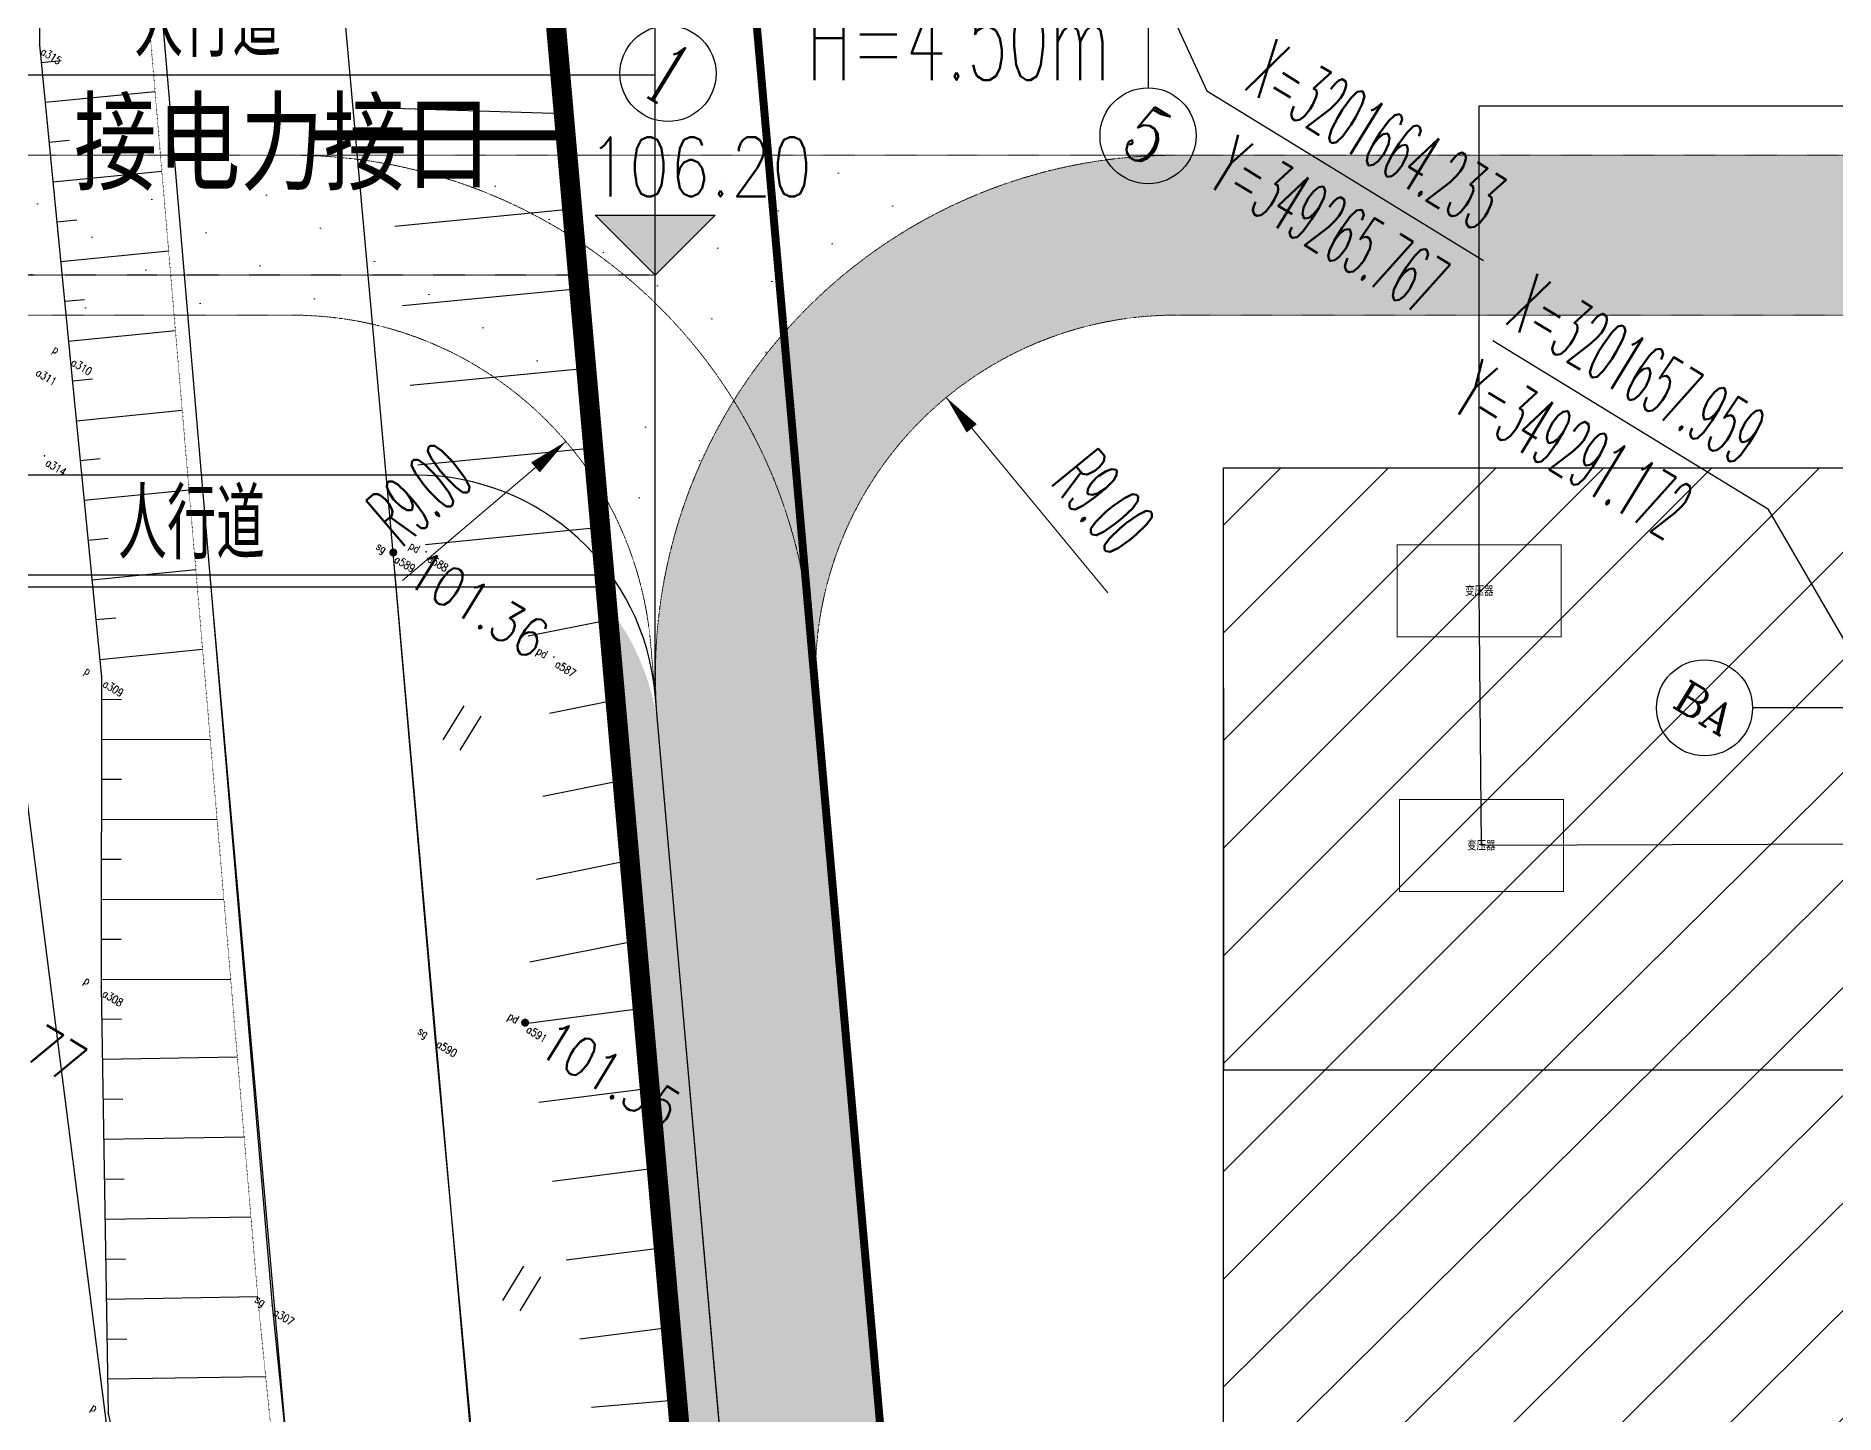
# Model space of a CAD drawing. Header units: millimetres. Extents: x -330863 to 383137, y -246038 to 314990.
# Drawn here: x -134187 to -89213, y 127688 to 162154 of the extents above; entities that cross this region are included whole.
import ezdxf
from ezdxf.enums import TextEntityAlignment as Align

# ---------------------------------------------------------------- set-up
doc = ezdxf.new("R2010")
doc.units = ezdxf.units.MM
for name, pattern in [('CENTER', [5.079999999999998, 3.174999999999999, -0.635, 0.635, -0.635]), ('CONTINOUS', [0]), ('DASH', [0.35, 0.25, -0.1]), ('HIDDEN', [0.375, 0.25, -0.125]), ('X1', [5, 4, -1]), ('X2', [10, 8, -2]), ('X4', [1.6, 0, -1.6])]:
    doc.linetypes.add(name, pattern=pattern)
for name, color, linetype in [('-GRASS', 114, 'Continuous'), ('-其他', 7, 'Continuous'), ('-建筑轮廓线', 7, 'Continuous'), ('-总图道路', 7, 'Continuous'), ('-文字', 7, 'Continuous'), ('A-DIM_ELEV', 7, 'Continuous'), ('A-fence', 6, 'Continuous'), ('A-landscape', 41, 'Continuous'), ('AXIS', 7, 'Continuous'), ('AXIS_TEXT', 7, 'Continuous'), ('DIM_COOR', 7, 'Continuous'), ('GCD', 8, 'Continuous'), ('MAP', 251, 'Continuous'), ('PUB_TEXT', 7, 'Continuous'), ('S市政接口', 7, 'Continuous'), ('农转用2000坐标', 6, 'Continuous'), ('电缆通道', 7, 'ByLayer'), ('箱变', 7, 'ByLayer')]:
    doc.layers.add(name, color=color, linetype=linetype)
doc.layers.add('PUB_DIM', color=7, linetype='Continuous', lineweight=0)
doc.layers.add('X消防车道', color=6, linetype='HIDDEN', lineweight=18)
doc.styles.add('_HZTXT', font='simplex.shx', dxfattribs={"width": 0.8, "bigfont": 'hztxt.shx'})
doc.styles.add('_TCH_AXIS', font='complex.shx', dxfattribs={"bigfont": 'gbcbig.shx'})
doc.styles.add('_TCH_DIM', font='SIMPLEX.shx', dxfattribs={"width": 0.6, "bigfont": 'GBCBIG.shx'})
doc.styles.add('_TCH_DIM_T3', font='SIMPLEX.shx', dxfattribs={"width": 0.6, "bigfont": 'GBCBIG.shx'})
doc.styles.add('Albedo', font='gbenor', dxfattribs={"bigfont": 'gbcbig'})
doc.styles.add('hz', font='simplex', dxfattribs={"width": 0.699999988079071, "bigfont": 'hztxt'})
doc.styles.add('等线体', font='simplex.shx', dxfattribs={"width": 0.6, "bigfont": 'hztxt.shx'})
doc.linetypes.add('10422', pattern='A,0.75,[150,AAA.SHX,S=0.5,R=0,X=0,Y=0.5],1.5,[177,AAA.SHX,S=1,R=0,X=0,Y=0.4],0.75', length=3)
doc.linetypes.add('FENCELINE2', pattern='A,0.25,-0.1,[132,ltypeshp.shx,S=0.1,R=0,X=-0.1,Y=0],-0.1,1', length=1.45)
doc.dimstyles.new('_TCH_ARCH_M_M&&1', dxfattribs={"dimtxt": 3, "dimasz": 0.5, "dimexe": 1.25, "dimexo": 1.5, "dimgap": 0.6312500000000001, "dimtad": 1, "dimtxsty": '_TCH_DIM_T3', "dimblk": 'ARCHTICK', "dimcen": 2.5, "dimclrt": 7, "dimazin": 2, "dimtfac": 1, "dimtix": 1, "dimtmove": 2, "dimatfit": 3})
pattern_1 = [(328.5121620192327, (-1970228605.701966, -2547630934.377606), (1506.050284478311, 939.1527315207007), [0, -1587.499999999999])]

# ---------------------------------------------------------------- blocks, each defined once
blk = doc.blocks.new('*U356', base_point=(205, 115))
at = {"layer": '箱变', "const_width": 2.5}
blk.add_lwpolyline([(0, 0), (410, 0), (410, 230), (0, 230)], close=True, dxfattribs=at)
at = {"layer": '箱变', "style": 'Albedo'}
blk.add_text('变压器', height=25, dxfattribs=at).set_placement((205, 115), align=Align.MIDDLE_CENTER)
blk = doc.blocks.new('*U357', base_point=(205, 115))
at = {"layer": '箱变', "const_width": 2.5}
blk.add_lwpolyline([(0, 0), (410, 0), (410, 230), (0, 230)], close=True, dxfattribs=at)
at = {"layer": '箱变', "style": 'Albedo'}
blk.add_text('变压器', height=25, dxfattribs=at).set_placement((205, 115), align=Align.MIDDLE_CENTER)
blk = doc.blocks.new('A$C163D69A9')
at = {"layer": 'S市政接口', "const_width": 0.25}
blk.add_lwpolyline([(-98.40716134395917, 210.7265345212072), (-93.12515167047967, 213.9618121772073)], dxfattribs=at)
at = {"layer": 'S市政接口', "width": 0.8}
blk.add_text('接电力接口', height=2, rotation=31.48783799397703, dxfattribs=at).set_placement((-102.9227399295196, 206.5938893794082, -102.008999999991))
at = {"layer": 'S市政接口', "linetype": 'DASH', "ltscale": 0.005, "flags": 1}
for tag, p in [('UNIT', (-40.65508795378264, 255.7747606793419)), ('SPEC', (-40.65493125846842, 255.7745048538782)), ('WHAT', (-40.65477456321239, 255.7742490284145))]:
    blk.add_attdef(tag, p, '', height=0.0003, rotation=31.48782742150578, dxfattribs=at)
blk = doc.blocks.new('GC200')
at = {"linetype": 'Continuous', "const_width": 0.2, "flags": 128}
blk.add_lwpolyline([(-0.1, 0, 1), (0.1, 0, 1)], format="xyb", close=True, dxfattribs=at)
blk = doc.blocks.new('gc121')
for p, q in [((-0.5, -1), (-0.5, 1)), ((0.5, -1), (0.5, 1))]:
    blk.add_line(p, q)
blk = doc.blocks.new('_ArchTick')
at = {"color": 0, "linetype": 'ByBlock', "const_width": 0.4}
blk.add_lwpolyline([(-0.5, -0.5), (0.5, 0.5)], dxfattribs=at)
blk = doc.blocks.new('*D467')
at = {"layer": 'Defpoints', "color": 0, "transparency": 16777216}
for p in [(-104499.9985162844, 145851.2500991858), (-88499.99851645902, 145851.2500991858), (-88499.99851645902, 136297.3175711744)]:
    blk.add_point(p, dxfattribs=at)
at = {"layer": 'PUB_DIM', "color": 0, "lineweight": -2, "transparency": 16777216}
for p, q in [((-104499.9985162844, 145849.7500991859), (-104499.9985162844, 136296.0675711743)), ((-88499.99851645902, 145849.7500991859), (-88499.99851645902, 136296.0675711743)), ((-104499.9985162844, 136297.3175711744), (-88499.99851645902, 136297.3175711744))]:
    blk.add_line(p, q, dxfattribs=at)
at = {"layer": 'PUB_DIM', "color": 0, "lineweight": -2, "transparency": 16777216, "xscale": 0.5, "yscale": 0.5, "zscale": 0.5, "rotation": 180}
blk.add_blockref('_ArchTick', (-104499.9985162844, 136297.3175711744), dxfattribs=at)
at = {"layer": 'PUB_DIM', "color": 0, "lineweight": -2, "transparency": 16777216, "xscale": 0.5, "yscale": 0.5, "zscale": 0.5}
blk.add_blockref('_ArchTick', (-88499.99851645902, 136297.3175711744), dxfattribs=at)
at = {"layer": 'PUB_DIM', "color": 7, "transparency": 16777216, "insert": (-96499.9985163717, 136299.4488211743), "char_height": 3, "attachment_point": 5, "style": '_TCH_DIM_T3'}
blk.add_mtext('\\A1;16000.00', dxfattribs=at)

msp = doc.modelspace()

# ---------------------------------------------------------------- hatches: boundary and pattern name
at = {"layer": '-GRASS'}
h = msp.add_hatch(dxfattribs=at)
h.set_pattern_fill('GRASS', color=256, scale=500, angle=-31.48783798076735)
h.set_pattern_definition([(58.51216201923266, (-1970228605.701966, -2547630934.377606), (-329.7050402672918, 1372.037246682207), [264.5806600000001, -1731.010149999999]), (13.51216201923265, (-1970228605.701966, -2547630934.377606), (-329.7052649889981, 1372.038181840949), [264.58066, -1146.516149999998]), (103.5121620192325, (-1970228605.701966, -2547630934.377606), (-1372.038181840949, -329.7052649889981), [264.5806599999999, -1146.516149999997])])
h.paths.add_polyline_path([(-118622.0629064459, 144697.9448643327, 0.1474760960691413), (-119909.3333739415, 147913.9705492929), (-111850.4828543495, 56463.54069251567), (-110826.5925631835, 56236.33826913311)])
at = {"layer": '-其他'}
h = msp.add_hatch(dxfattribs=at)
h.set_pattern_fill('ANSI31', color=256, scale=1199.999999999999, angle=-8.425099e-10)
h.set_pattern_definition([(44.9999999991575, (-495701042.8302665, -3200636676.18242), (-1347.038418140563, 1347.038418180179), [])])
edge = h.paths.add_edge_path()
edge.add_line((104528.7227559043, 145851.2500959262), (-88499.99851645902, 145851.2500991858))
edge.add_line((-88499.99851645902, 145851.2500991858), (-88499.9985170411, 104651.2501003966))
edge.add_line((-88499.9985170411, 104651.2501003966), (-93573.66250199033, 104651.2501003966))
edge.add_line((-93573.66250199033, 104651.2501003966), (-98618.78283635945, 104651.2501003966))
edge.add_line((-98618.78283635945, 104651.2501003966), (-104499.99851675, 104651.2501003966))
edge.add_line((-104499.99851675, 104651.2501003966), (-104499.9985162844, 151351.2500991858))
edge.add_line((-104499.9985162844, 151351.2500991858), (104000.0015184074, 151351.2500959262))
edge.add_line((104000.0015184074, 151351.2500959262), (104000.0015181745, 145851.2500959262))
at = {"layer": 'A-DIM_ELEV', "linetype": 'Continuous'}
msp.add_hatch(color=256, dxfattribs=at).paths.add_polyline_path([(-118710.1761056669, 156171.2501441873), (-120210.1761056669, 157671.2501423247), (-117210.1761062489, 157671.2501423247)], flags=17)
at = {"layer": 'A-landscape', "linetype": 'Continuous'}
h = msp.add_hatch(dxfattribs=at)
h.set_pattern_fill('毛石砌体', color=256, scale=299.9999999999999, angle=-31.48776264195623, style=0)
h.set_pattern_definition([(328.5122373580438, (-1970227838.225398, -2547631404.462406), (6187.806834028878, 1486.958837609646), [1349.999999999999, -3149.999999999999]), (328.5122373580438, (-1970225300.753295, -2547632430.97852), (6187.806834028878, 1486.958837609646), [1124.999999999998, -3374.999999999999]), (328.5122373580438, (-1970225375.101239, -2547632121.58818), (6187.806834028878, 1486.958837609646), [899.9999999999995, -3599.999999999999]), (328.5122373580438, (-1970225938.71009, -2547630457.115271), (6187.806834028878, 1486.958837609646), [675, -675, 899.9999999999995, -2249.999999999996]), (328.5122373580438, (-1970225821.188889, -2547630265.246129), (6187.806834028878, 1486.958837609646), [899.9999999999995, -224.9999999999999, 1124.999999999998, -2249.999999999996]), (328.5122373580438, (-1970227077.926367, -2547628440.078764), (6187.806834028878, 1486.958837609646), [1124.999999999998, -3374.999999999999]), (328.5122373580438, (-1970223314.891472, -2547630481.112419), (6187.806834028878, 1486.958837609646), [1124.999999999998, -3374.999999999999]), (58.51223735804372, (-1970228135.617166, -2547630166.90104), (-1486.958837609646, 6187.806834028878), [675, -3824.999999999997]), (58.51223735804372, (-1970225797.191742, -2547627641.427511), (-1486.958837609646, 6187.806834028878), [450, -4049.999999999996]), (58.51223735804372, (-1970227838.225398, -2547631404.462406), (-1486.958837609646, 6187.806834028878), [675, -3824.999999999997]), (58.51223735804372, (-1970225339.105515, -2547628185.860253), (-1486.958837609646, 6187.806834028878), [224.9999999999999, -4274.999999999995]), (58.51223735804372, (-1970226087.405974, -2547629838.334588), (-1486.958837609646, 6187.806834028878), [675, -3824.999999999997]), (58.51223735804372, (-1970226526.31609, -2547631416.46098), (-1486.958837609646, 6187.806834028878), [1124.999999999997, -3374.999999999996]), (58.51223735804372, (-1970224497.281007, -2547628965.335395), (-1486.958837609646, 6187.806834028878), [675, -3824.999999999997]), (58.51223735804372, (-1970225053.712322, -2547630735.330928), (-1486.958837609646, 6187.806834028878), [899.9999999999992, -3599.999999999995]), (58.51223735804372, (-1970224861.84318, -2547630852.852129), (-1486.958837609646, 6187.806834028878), [899.9999999999992, -3599.999999999995]), (58.51223735804372, (-1970225535.795696, -2547632814.716804), (-1486.958837609646, 6187.806834028878), [450, -4049.999999999996]), (58.51223735804372, (-1970224607.624672, -2547632591.672979), (-1486.958837609646, 6187.806834028878), [1124.999999999997, -3374.999999999996]), (13.51223735804375, (-1970227986.92128, -2547630785.681722), (2350.423994265529, 3837.382829380015), [1909.187999999995, -4454.772899999999]), (13.51223735804375, (-1970227485.661798, -2547630828.85498), (2350.423994265529, 3837.382829380015), [954.5939999999998, -5409.366899999998]), (13.51223735804375, (-1970224466.106323, -2547629775.98522), (2350.423994265529, 3837.382829380015), [1272.792149999999, -5091.168599999996]), (13.51223735804375, (-1970224348.585123, -2547629584.116078), (2350.423994265529, 3837.382829380015), [954.5939999999998, -5409.366899999998]), (103.5122373580437, (-1970225926.711516, -2547629145.205963), (-3837.382829380015, 2350.423994265529), [318.1994999999999, -6045.761399999998]), (103.5122373580437, (-1970227986.92128, -2547630785.681722), (-3837.382829380015, 2350.423994265529), [636.3944999999999, -5727.566399999997]), (103.5122373580437, (-1970226130.579232, -2547630339.594071), (-3837.382829380015, 2350.423994265529), [636.3944999999999, -5727.566399999997]), (103.5122373580437, (-1970224583.627524, -2547629967.854362), (-3837.382829380015, 2350.423994265529), [636.3944999999999, -5727.566399999997]), (103.5122373580437, (-1970222962.327873, -2547629905.504994), (-3837.382829380015, 2350.423994265529), [954.5939999999998, -5409.366899999998]), (103.5122373580437, (-1970223079.849073, -2547630097.374137), (-3837.382829380015, 2350.423994265529), [636.3944999999999, -5727.566399999997]), (103.5122373580437, (-1970223036.675815, -2547629596.114652), (-3837.382829380015, 2350.423994265529), [636.3944999999999, -5727.566399999997]), (103.5122373580437, (-1970226303.272265, -2547632344.632007), (-3837.382829380015, 2350.423994265529), [954.5939999999998, -5409.366899999998]), (355.0772885580437, (-1970223741.803015, -2547630747.329504), (3837.382818168541, -2350.42398528727), [503.0999999999999, -9559.205699999997]), (355.0772885580437, (-1970225288.754723, -2547631119.069212), (3837.382818168541, -2350.42398528727), [503.0999999999999, -9559.205699999997]), (355.0772885580437, (-1970225926.711516, -2547629145.205963), (3837.382818168541, -2350.42398528727), [1006.199999999997, -9056.105699999998]), (355.0772885580437, (-1970225147.236374, -2547628303.381453), (3837.382818168541, -2350.42398528727), [1006.199999999997, -9056.105699999998]), (355.0772885580437, (-1970225734.842374, -2547629262.727163), (3837.382818168541, -2350.42398528727), [1006.199999999997, -9056.105699999998]), (355.0772885580437, (-1970222962.327873, -2547629905.504994), (3837.382818168541, -2350.42398528727), [1006.199999999997, -9056.105699999998]), (355.0772885580437, (-1970227783.053566, -2547629591.293614), (3837.382818168541, -2350.42398528727), [1509.344999999999, -8552.9607]), (355.0772885580437, (-1970227665.532366, -2547629399.424473), (3837.382818168541, -2350.42398528727), [1509.344999999999, -8552.9607]), (355.0772885580437, (-1970226725.362765, -2547627864.471337), (3837.382818168541, -2350.42398528727), [1509.344999999999, -8552.9607]), (31.94718617804375, (-1970224924.192548, -2547629231.552478), (2351.338415779578, 3837.953054879803), [503.0999999999996, -9559.199999999992]), (31.94718617804375, (-1970223314.891472, -2547630481.112419), (2351.338415779578, 3837.953054879803), [503.0999999999996, -6036.599999999995, 1006.199999999996, -2515.499999999997]), (31.94718617804375, (-1970223933.672156, -2547630629.808303), (2350.423982255934, 3837.382824745177), [1006.199999999996, -9056.105699999995]), (31.94718617804375, (-1970226001.059457, -2547628835.815621), (2350.423982255934, 3837.382824745177), [1006.199999999996, -9056.105699999995]), (31.94718617804375, (-1970226192.928599, -2547628718.29442), (2350.423982255934, 3837.382824745177), [1006.199999999996, -9056.105699999995]), (31.94718617804375, (-1970224614.802207, -2547629157.204536), (2350.423982255934, 3837.382824745177), [1509.344999999998, -8552.960699999992]), (85.07728855804373, (-1970226161.753916, -2547629528.944246), (2350.423985287269, 3837.382818168541), [503.0999999999998, -9559.205699999997]), (85.07728855804373, (-1970223902.49747, -2547631440.458128), (2350.423985287269, 3837.382818168541), [503.0999999999998, -9559.205699999997]), (85.07728855804373, (-1970225375.101239, -2547632121.58818), (2350.423985287269, 3837.382818168541), [1006.199999999997, -9056.105699999996]), (85.07728855804373, (-1970225449.449179, -2547631812.197837), (2350.423985287269, 3837.382818168541), [1006.199999999997, -9056.105699999996]), (85.07728855804373, (-1970223420.414098, -2547629361.072252), (2350.423985287269, 3837.382818168541), [1006.199999999997, -9056.105699999996]), (85.07728855804373, (-1970227665.532366, -2547629399.424473), (2350.423985287269, 3837.382818168541), [1006.199999999997, -9056.105699999996]), (85.07728855804373, (-1970226687.010547, -2547632109.589605), (2350.423985287269, 3837.382818168541), [1509.344999999996, -8552.960699999998]), (121.9471861780437, (-1970223933.672156, -2547630629.808303), (-3837.382824745177, 2350.423982255937), [1006.199999999997, -9056.105699999998]), (121.9471861780437, (-1970223859.324215, -2547630939.198646), (-3837.382824745177, 2350.423982255937), [1006.199999999997, -9056.105699999998]), (121.9471861780437, (-1970227912.57334, -2547631095.072063), (-3837.382824745177, 2350.423982255937), [503.0999999999998, -9559.205699999997]), (121.9471861780437, (-1970225821.188889, -2547630265.246129), (-3837.382824745177, 2350.423982255937), [503.0999999999998, -9559.205699999997]), (121.9471861780437, (-1970224348.585123, -2547629584.116078), (-3837.382824745177, 2350.423982255937), [503.0999999999998, -9559.205699999997])])
h.paths.add_polyline_path([(-119775.3012827574, 148671.2501423247), (-120176.8513992405, 148671.2501423247), (-114638.2264630496, 85819.92269743232), (-114245.5855949642, 85921.02326236664)])
at = {"layer": 'X消防车道'}
h = msp.add_hatch(dxfattribs=at)
h.set_pattern_fill('DOTS', color=8, scale=1000, angle=-31.48783798076735)
h.set_pattern_definition(pattern_1)
h.paths.add_polyline_path([(-118821.5055656596, 146961.2919894792), (-118651.3220010651, 145030.0785886869, -0.1623497650014342), (-116744.1344401426, 153031.3057621755, 0.259316189584813), (-127786.7626104248, 159171.2501441874), (-145173.9487894787, 159171.2501441874), (-144846.8795715575, 155171.2501437217), (-127786.7626106576, 155171.2501437217, -0.3886976849749579)])
h.paths.add_polyline_path([(-105701.597802455, 159171.2501441874), (-127786.7626104248, 159171.2501441874, -0.2593161895848128), (-116744.1344401426, 153031.3057621755, -0.2593143109746157)])
h = msp.add_hatch(dxfattribs=at)
h.set_pattern_fill('DOTS', color=8, scale=1000, angle=-31.48783798076735)
h.set_pattern_definition(pattern_1)
h.paths.add_polyline_path([(-93210.31932864338, -143669.9816289544, 0.388696347810305), (-80260.50890044775, -155528.7499007024), (-29868.25021682074, -155528.749902565, 0.0729934230257984), (-27282.11924788542, -155149.1864708438), (-24812.54212517292, -154408.3133338205, -0.0729934230209538), (-22226.41115623759, -154028.7499007024), (83399.93261551949, -154028.749902565, -0.414215405250258), (92399.99996935017, -163028.7391755916), (92400.01187910326, -173021.7107695714), (96400.0120633305, -173176.2576506659), (96399.99996935017, -163028.7344095483, 0.4142203272388091), (83399.6842201473, -150028.7499058246), (-22813.48650954664, -150028.749903962, 0.0729934230411844), (-25399.61747935508, -150408.3133356832), (-27869.19458594406, -151149.1864689812, -0.0729934230362219), (-30455.32555586891, -151528.7499007024), (-80260.50890015671, -151528.7499007024, -0.3886976849728412), (-89225.76594498008, -143318.7917464599), (-114666.7633144511, 145381.2082974985, -0.4401982675162612), (-105701.5062695695, 155171.2501437217), (85999.68118983321, 155171.2501404621, -0.414210992521494), (94999.68118930935, 146171.3291063718, -0.1414481113697162), (96999.68118965859, 153099.4533711858, 0.2576703992202549), (85999.5199388382, 159171.2501390651), (-105701.6028190823, 159171.2501441874, 0.4401960510058327), (-118651.3220010651, 145030.0785886869)])

# ---------------------------------------------------------------- linework, layer by layer
at = {"layer": '-建筑轮廓线', "elevation": 10100}
msp.add_lwpolyline([(104528.7227559043, 145851.2500959262), (-88499.99851645902, 145851.2500991858), (-88499.9985170411, 104651.2501003966), (-93573.66250199033, 104651.2501003966), (-98618.78283635945, 104651.2501003966), (-104499.99851675, 104651.2501003966), (-104499.9985162844, 151351.2500991858), (104000.0015184074, 151351.2500959262), (104000.0015181745, 145851.2500959262)], dxfattribs=at)
at = {"layer": '-总图道路'}
for p, q in [((-118710.1761058415, 145697.9447074048, 10100), (-118710.1761053758, 163671.2501441873, 10100)), ((-118710.1761057251, 161171.2501423247, 10100), (-139808.0629645241, 161171.2501437217, 10100)), ((-124687.014135879, 151171.2501423247, 10100), (-137956.5120148449, 151171.2501423247, 10100)), ((-119813.6169632757, 148671.2501423247, 10100), (-137956.5120150777, 148671.2501437217, 10100)), ((-119813.6169632757, 148371.250142511, 10100), (-137956.5120152524, 148371.2501434423, 10100)), ((-92048.97187836235, -156848.7498996034, 10100), (-118710.1761069475, 145697.9447111301, 10100))]:
    msp.add_line(p, q, dxfattribs=at)
at = {"layer": '-总图道路', "linetype": 'CENTER', "ltscale": 0.0001}
msp.add_line((-118710.1761056669, 156171.2501441873, 10100), (-142880.1761055342, 156171.2501441873, 10100), dxfattribs=at)
at = {"layer": '-总图道路'}
for points, elevation in [([(-125222.1342405514, 148767.0760561526), (-97501.66226358619, -165927.0740256831)], 112108.9999999763), ([(-129813.5966194654, 148371.250142511), (-102153.5767055442, -165636.6233637742)], 10100)]:
    msp.add_lwpolyline(points, dxfattribs=dict(at, elevation=elevation))
msp.add_arc((-124687.014135879, 145171.2501437217, 10100), 6000, 5.036044525271269, 90.00000000333505, dxfattribs=at)
at = {"layer": 'A-DIM_ELEV', "linetype": 'Continuous'}
for p, q in [((-120210.1761056669, 157671.2501423247, 10100), (-117210.1761062489, 157671.2501423247, 10100)), ((-118710.1761056669, 156171.2501441873, 10100), (-120210.1761056669, 157671.2501423247, 10100)), ((-118710.1761056669, 156171.2501441873, 10100), (-117210.1761062489, 157671.2501423247, 10100))]:
    msp.add_line(p, q, dxfattribs=at)
at = {"layer": 'A-fence', "linetype": 'FENCELINE2', "ltscale": 0.0025}
msp.add_line((-119976.0763493227, 148671.2501409277, 10100), (-92966.48708265042, -157828.7498292699, 10100), dxfattribs=at)
at = {"layer": 'A-landscape'}
msp.add_line((-120176.8513992405, 148671.2501423247, 10100), (-119775.3012827574, 148671.2501423247, 10100), dxfattribs=at)
at = {"layer": 'A-landscape', "linetype": 'Continuous', "elevation": 10100}
for points in [[(-93149.63754603874, -158028.7498289905), (-120176.8513992405, 148671.2501423247)], [(-92783.33648555912, -157628.7498295493), (-119775.3012827574, 148671.2501423247)]]:
    msp.add_lwpolyline(points, dxfattribs=at)
at = {"layer": 'AXIS'}
for p, q in [((-106387.1374672139, 163971.2501426041, 10100), (-106387.1374659333, 160857.1176660992, 10100)), ((-87999.99851378147, 145351.2500987202, 10100), (-91274.80655023595, 145351.2500973232, 10100))]:
    msp.add_line(p, q, dxfattribs=at)
for centre in [(-118387.1374655841, 161214.1839034669, 10100), (-106387.1374653512, 159657.1176654473, 10100), (-92474.80655077146, 145351.2500973232, 10100)]:
    msp.add_circle(centre, 1200.000000000001, dxfattribs=at)
at = {"layer": 'DIM_COOR'}
for p, q in [((-106387.1375166322, 163971.2501444667, 10100), (-104920.4084560601, 160782.5380286016, 10100)), ((-104920.4084560601, 160782.5380286016, 10100), (-97997.77539568953, 156542.3640321754, 10100)), ((-90876.2379652448, 150309.5841842517, 10100), (-97770.7302406756, 154532.5216992572, 10100)), ((-87999.99851383967, 145351.2500973232, 10100), (-90876.2379652448, 150309.5841842517, 10100))]:
    msp.add_line(p, q, dxfattribs=at)
at = {"layer": 'MAP', "linetype": 'Continuous', "elevation": 10100, "flags": 128}
msp.add_lwpolyline([(89999.5778341568, 198988.8426653854), (-123977.9142581951, 194083.5166710242), (-92775.77438176145, -159992.9235315136), (90000.00148703344, -167056.3588061556)], close=True, dxfattribs=at)
at = {"layer": 'MAP', "linetype": '10422', "flags": 128}
msp.add_lwpolyline([(-98102.82609687185, -161561.1142095364), (-98834.82955791755, -151475.7109487615), (-99257.59166286793, -146263.3854405209), (-100364.3289240985, -133102.3717395216), (-103053.4642099496, -102588.6802490055), (-104125.4881214676, -90113.83561074732), (-105966.3987736543, -69467.08310751244), (-107241.844169735, -54856.50306876749), (-109471.0101116774, -30306.15813873708), (-110476.470331077, -18522.91907865554), (-111366.6766443616, -7751.932228747755), (-112621.7051247344, 7496.976995542645), (-113709.7638944373, 19493.8102491945), (-115191.4544948353, 36400.16638923436), (-117936.6545553761, 69165.72682529688), (-119124.3202010495, 80360.48123536631), (-119973.9383404353, 90675.06300115958), (-121028.2395596709, 102537.4699637107), (-123042.2722843336, 124488.7353071757), (-124209.3347272579, 137110.9152004868), (-125254.5524275605, 149235.12836935), (-127227.8449853742, 171159.094649069), (-128292.7678139508, 182272.8046236374), (-128764.0503071574, 187693.095926363), (-129291.6716350568, 193899.0112693794)], dxfattribs=at)
at = {"layer": 'MAP', "linetype": 'X4', "elevation": 10100}
msp.add_lwpolyline([(-133814.1600983776, 193514.5133763365), (-133560.6420052331, 190532.617572397), (-132520.7198385591, 178300.9874454513), (-132244.9262919812, 172902.8056721948, 0.0084822221369194), (-132244.1407399578, 172891.2729040533), (-128622.254648651, 130370.334895961, 0.0039955715810576), (-128621.7491438123, 130364.9129794724), (-127292.8252490796, 117246.2641402893), (-127276.74775908, 117057.3175774701), (-129504.66367346, 115389.2690312862), (-132660.3752615605, 110738.7718122266), (-135604.9966976838, 109628.2806612365)], format="xyb", dxfattribs=at)
at = {"layer": 'MAP', "linetype": '10422'}
msp.add_lwpolyline([(-133474.6627652179, 193543.3771337196), (-133221.1446720152, 190561.4813293144), (-132180.7351028523, 178324.1183405556), (-131904.6479899529, 172920.1905184239), (-128282.7618986461, 130399.2525094002), (-126953.5620748624, 117277.8797984868), (-123365.0271046767, 75104.5460223034), (-122357.6965506631, 64088.26361240819), (-121145.4216754623, 50708.98673932999), (-120110.6012170179, 37916.85374237597), (-118754.733566076, 22817.26116843522), (-116305.1615176932, -4880.687001459301), (-114560.0330647407, -24992.66593653709), (-112135.1932108495, -53050.72147568687), (-110381.5494835703, -73413.00520563498), (-108448.3933460409, -94249.94385551661), (-106193.0806875438, -120591.7341111414), (-104483.3994299965, -139760.2786308341), (-102816.8561492907, -157157.4600840174), (-102459.1871413262, -162020.7600508071)], dxfattribs=at)
at = {"layer": 'MAP', "linetype": 'Continuous', "elevation": 114291, "flags": 128}
msp.add_lwpolyline([(-135354.3608102458, 193383.5669003241), (-135349.6682604286, 191296.4733943157), (-135404.0449794824, 184208.1232212297), (-134822.8231709194, 178469.5406259783), (-134974.7284164745, 175512.4557774327), (-134094.6784074744, 170043.4908873215), (-134096.8091581575, 161935.7470913604), (-133337.3321447265, 154160.1036025025), (-132545.7932610856, 146120.9054954164), (-132559.0288157668, 138374.1113954969), (-132383.8244940829, 127697.4757636711), (-130690.0462975586, 120252.5244254432), (-133051.5657686605, 114040.2343656681), (-135604.9966976838, 109628.2806612365)], dxfattribs=at)
at = {"layer": 'MAP', "linetype": 'Continuous', "elevation": 10100}
for points in [[(-134053.2242011372, 161489.5175394416), (-133555.5923156766, 161538.1231603026)], [(-133956.0129597643, 160494.2537673563), (-131211.014173748, 160762.368359305)], [(-120992.4314125651, 160204.7781457007), (-125504.8754335707, 160350.0937010906)], [(-133858.8017182751, 159498.9899962023), (-133361.1698324652, 159547.595617529)], [(-133761.5904767858, 158503.7262259796), (-131041.2580391252, 158769.4315604679)], [(-133664.3792352383, 157508.4624534287), (-133166.7473496613, 157557.0680761523)], [(-120782.8117722506, 157826.0510374606), (-125218.7329521379, 157392.0578543842)], [(-133567.1679939818, 156513.1986841373), (-130871.5019045607, 156776.4947611652)], [(-120607.238776572, 155833.6793092824), (-125026.1638240749, 155401.3489612192)], [(-133469.9567524926, 155517.9349111207), (-132972.3248665663, 155566.5405324474)], [(-133372.7455108869, 154522.6711404323), (-130701.7457700544, 154783.5579604655)], [(-120431.6657803697, 153841.3075806387), (-124833.5946961283, 153410.6400675885)], [(-133275.0416740868, 153527.455676049), (-132777.4477834441, 153576.448735483)], [(-133177.0555545203, 152532.2678956948), (-130532.1653119731, 152792.6836024783)], [(-133079.0694352449, 151537.080113478), (-132581.4755446603, 151586.0731738433)], [(-120256.0927847493, 151848.9358510636), (-124641.0255681816, 151419.9311744235)], [(-132981.0833160858, 150541.8923312612), (-130362.407487873, 150799.7269711271)], [(-120080.5197886634, 149856.5641224198), (-124448.4564404678, 149429.2222803272)], [(-132883.0971965776, 149546.7045513727), (-132385.5033058766, 149595.697610341)], [(-132785.1110770693, 148551.5167691558), (-130192.6496639475, 148806.7703388445)], [(-132687.1249577356, 147556.3289874047), (-132189.5310671511, 147605.322046373)], [(-119876.8417169898, 147545.2608910203), (-121879.2792024882, 147140.9585063159)], [(-132589.1388384602, 146561.1412061192), (-130022.8918399638, 146813.8137060963)], [(-132546.7459912738, 145563.2707743719), (-132046.746721256, 145562.4165154807)], [(-119700.1831837674, 145540.5706774257), (-121352.1793316444, 145207.0241944678)], [(-132548.454509289, 144563.27223422), (-129830.7977267518, 144558.629061263)], [(-132550.163026955, 143563.2736922055), (-132050.1637567626, 143562.41943378)], [(-119523.5246508941, 143535.8804638311), (-121515.0675585586, 143133.777750358)], [(-132551.8715447374, 142563.2751525193), (-129660.4149120371, 142558.3350394666)], [(-132553.5800623451, 141563.2766123675), (-132053.5807920364, 141562.4223534763)], [(-119346.8661178462, 141531.1902493052), (-121677.955784949, 141060.5313062482)], [(-132555.2885802439, 140563.2780712843), (-129490.0320976716, 140558.0410186015)], [(-132556.9970980845, 139563.2795311324), (-132056.997827834, 139562.4252722412)], [(-119170.207585264, 139526.5000361763), (-121840.8440115722, 138987.2848635353)], [(-132558.7056157505, 138563.2809909806), (-129319.6492831898, 138557.7469972707)], [(-119020.4973179474, 137827.6140412129), (-121955.3678330825, 137450.9420610778)], [(-132545.724828958, 137563.3904190548), (-132045.7921378524, 137571.5943492763)], [(-132529.3169696792, 136563.525037542), (-129154.5009684609, 136618.906000331)], [(-118844.7936686547, 135833.7596754357), (-121614.5790208806, 135478.2753285765)], [(-132512.9091102257, 135563.6596555635), (-132012.9764191783, 135571.8635853194)], [(-132496.5012508887, 134563.7942721881), (-128984.3580860738, 134621.428783685)], [(-118669.0900186635, 133839.9053110555), (-121273.7902089697, 133505.6085942127)], [(-132480.0933914352, 133563.928891141), (-131980.1607002714, 133572.1328213624)], [(-132463.6855321564, 132564.0635091625), (-128814.2152040941, 132623.9515684359)], [(-118493.386369138, 131846.0509457439), (-120933.0013966514, 131532.9418612458)], [(-132447.2776728775, 131564.1981262527), (-131947.3449817719, 131572.4020574055)], [(-132430.8698135405, 130564.3327456713), (-128644.0723220561, 130626.4743522554)], [(-132414.4619539706, 129564.4673636928), (-131914.5292628649, 129572.6712934486)], [(-118317.6827193214, 129852.1965804323), (-120592.2125846823, 129560.2751273476)], [(-132398.0540944589, 128564.6019803174), (-128445.9467551764, 128629.456333518)], [(-118157.8660549689, 128038.6249475926), (-120296.6601024941, 127849.460310936)]]:
    msp.add_lwpolyline(points, dxfattribs=at)
at = {"layer": 'MAP', "linetype": 'X1', "elevation": 10100, "flags": 128}
msp.add_lwpolyline([(-106123.5938966251, -152387.9940261319), (-118181.5279654669, -37646.33495623246), (-130410.1226535835, 108086.9469313696), (-131732.5005516736, 122019.7367441654), (-135483.9185694558, 151514.1963443532)], dxfattribs=at)
at = {"layer": 'MAP', "linetype": 'Continuous'}
for p in [(-134096.8091581575, 161935.7470913604, 113759), (-133337.3321447265, 154160.1036025025, 113832), (-133977.1912446571, 151650.8245553635, 114269), (-125254.5524275605, 149235.12836935, 111461), (-124431.0260807373, 149249.0336272679, 111466), (-121241.6242669546, 146614.1725160927, 111949), (-132545.7932610856, 146120.9054954164, 113833), (-132559.0288157668, 138374.1113954969, 113905), (-121959.6170030394, 137475.5385142565, 111447), (-124209.3347272579, 137110.9152004868, 111302), (-128282.7618986461, 130399.2525094002, 111327), (-132383.8244940829, 127697.4757636711, 113704)]:
    msp.add_point(p, dxfattribs=at)
at = {"layer": 'X消防车道', "color": 8, "ltscale": 0.01}
for p, q in [((111441.9339113543, 159171.2501390651, 10100), (-145173.9487894787, 159171.2501441874, 10100)), ((-127786.7626104248, 155171.2501437217, 10100), (-144846.8795715575, 155171.2501437217, 10100)), ((85999.68118965859, 155171.2501404621, 10100), (-105701.5062694531, 155171.2501437217, 10100)), ((-93210.32463136129, -143669.9214557372, 10100), (-118821.505565776, 146961.2919894792, 10100)), ((-89225.76594486367, -143318.7917464599, 10100), (-114666.7633145675, 145381.2082974985, 10100))]:
    msp.add_line(p, q, dxfattribs=at)
at = {"layer": 'X消防车道', "color": 8, "linetype": 'CONTINOUS', "ltscale": 0.01, "elevation": 10100}
for points in [[(-110793.9858812582, 152341.0679210722, 330, 0, 0), (-111430.5458326684, 153112.2951425426, 0, 0, 0)], [(-121700.3970096679, 151363.1817462668, 330, 0, 0), (-120939.601309537, 152012.1731973998, 0, 0, 0)]]:
    msp.add_lwpolyline(points, format="xyseb", dxfattribs=at)
for points in [[(-107394.7559283674, 148222.7147809975), (-110793.9858812582, 152341.0679210722), (-111430.5458326684, 153112.2951425426)], [(-125020.381685344, 148531.0920413397), (-121700.3970096679, 151363.1817462668), (-120939.601309537, 152012.1731973998)]]:
    msp.add_lwpolyline(points, dxfattribs=at)
at = {"layer": 'X消防车道', "color": 8, "ltscale": 0.01}
for centre, radius, start, end in [((-127786.7626106576, 146171.2501437217, 10100), 13000, 5.036044525271269, 90.00000000333505), ((-105701.5062695695, 146171.2501437217, 10100), 13000, 90.00000000333505, 185.0360445252713), ((-127786.7626106576, 146171.2501437217, 10100), 9000, 5.036044525271269, 90.00000000333505), ((-105701.5062695695, 146171.2501437217, 10100), 9000, 90.00000000333505, 185.0360445252713)]:
    msp.add_arc(centre, radius, start, end, dxfattribs=at)
at = {"layer": '农转用2000坐标', "color": 1, "linetype": 'DASH', "ltscale": 0.01, "const_width": 500, "elevation": 10100}
msp.add_lwpolyline([(89999.5778341568, 198988.8426653854), (-123977.9142581951, 194083.5166710242), (-92775.77438176145, -159992.9235315136), (90000.00148703344, -167056.3588061556)], close=True, dxfattribs=at)
at = {"layer": '农转用2000坐标', "color": 5, "linetype": 'X2', "ltscale": 0.001, "const_width": 200, "elevation": 10100}
msp.add_lwpolyline([(84999.5837552729, 193872.906665951), (-118528.8170893304, 189207.1208154596), (-88181.69460986741, -155166.7311208509), (84999.99547226122, -161859.3995187618)], close=True, dxfattribs=at)
at = {"layer": '电缆通道', "color": 6}
for points in [[(-98104.99599590612, 148274.2020534284, 10), (-98104.99599590612, 160409.8520534284, 0)], [(-98104.99599590612, 160409.8520534284, 0), (-62915.78599590613, 160409.8520534284, 0)], [(-98052.30712104426, 141907.1937610991, 10), (-98104.99599590612, 148274.2020534284, 10)], [(-88500.00000186266, 141939.9715271335, 1), (-98052.30712104426, 141907.1937610991, 10)]]:
    msp.add_polyline3d(points, dxfattribs=at)

# ---------------------------------------------------------------- block references
at = {"layer": 'MAP', "linetype": 'Continuous'}
ref = msp.add_blockref('GC200', (-125254.5524275605, 149235.12836935, 111461), dxfattribs=dict(at, xscale=500, yscale=500, zscale=500, rotation=328.5121620192327))
ref.add_attrib('height', '101.36', dxfattribs={"layer": 'GCD', "linetype": 'Continuous', "height": 1000, "rotation": 328.5121620112481, "style": '等线体', "width": 0.8}).set_placement((-124742.9017948429, 148921.7378303222, 111461), align=Align.MIDDLE_LEFT)
at = {"layer": 'MAP', "linetype": 'Continuous', "xscale": 500, "yscale": 500, "zscale": 1000, "rotation": 328.5121620192327}
for p in [(-123533.3296320145, 144847.4483193643, 10100), (-122038.6002508434, 130826.8066543899, 10100)]:
    msp.add_blockref('gc121', p, dxfattribs=at)
at = {"layer": 'MAP', "linetype": 'Continuous'}
ref = msp.add_blockref('GC200', (-136818.8020951906, 138608.5929686017, 113871), dxfattribs=dict(at, xscale=500, yscale=500, zscale=500, rotation=328.5121620192327))
ref.add_attrib('height', '103.77', dxfattribs={"layer": 'GCD', "linetype": 'Continuous', "height": 1000, "rotation": 328.5121620112481, "style": '等线体', "width": 0.8}).set_placement((-136307.1514623565, 138295.2024291083, 113871), align=Align.MIDDLE_LEFT)
ref = msp.add_blockref('GC200', (-121959.6170030394, 137475.5385142565, 111447), dxfattribs=dict(at, xscale=500, yscale=500, zscale=500, rotation=328.5121620192327))
ref.add_attrib('height', '101.35', dxfattribs={"layer": 'GCD', "linetype": 'Continuous', "height": 1000, "rotation": 328.5121620112481, "style": '等线体', "width": 0.8}).set_placement((-121447.96637038, 137162.14797616, 111447), align=Align.MIDDLE_LEFT)
at = {"layer": 'S市政接口', "xscale": 1000, "yscale": 1000, "zscale": 1000, "rotation": 328.5121620192327}
msp.add_blockref('A$C163D69A9', (-153376.9796666433, -71425.8133045584, 10100), dxfattribs=at)
at = {"layer": '箱变', "xscale": 10, "yscale": 10, "zscale": 10}
for name, p in [('*U356', (-98104.99599590612, 148274.2020534284, 1160)), ('*U357', (-98052.30712104426, 141907.1937610991, 1160))]:
    msp.add_blockref(name, p, dxfattribs=at)

# ---------------------------------------------------------------- texts
at = {"layer": '-文字', "linetype": 'Continuous', "style": '_HZTXT'}
for s, height, rotation, width, p in [('人行道', 1749.999999999999, 359.9999466391471, 0.7, (-131732.2682773787, 161631.0267934389, 10100)), ('H=4.50m', 2000, 359.9999389285039, 0.6, (-114926.6684479639, 161050.9975111857, 10100)), ('人行道', 1749.999999999999, 359.9999466391471, 0.7, (-132135.5776556861, 149069.2913943715, 10100))]:
    msp.add_text(s, height=height, rotation=rotation, dxfattribs=dict(at, width=width)).set_placement(p)
at = {"layer": 'A-DIM_ELEV', "color": 7, "linetype": 'Continuous', "style": '_HZTXT', "width": 0.8}
msp.add_text('106.20', height=1487.499999999999, dxfattribs=at).set_placement((-120387.7008972317, 158137.0897103846, 10100))
at = {"layer": 'AXIS_TEXT', "style": '_TCH_AXIS'}
for s, height, rotation, p, p2 in [('1', 1544.163650430335, 328.5121620070105, (-119072.5780464685, 160728.6211272515, 10100), (-118508.2406830601, 160382.9594991915, 10100)), ('5', 1397.844494487574, 328.5121620033069, (-107149.5346206915, 159304.483893495, 10100), (-106354.859043085, 158817.7380712517, 10100)), ('BA', 780.9209503030662, 328.5121619731762, (-93312.97107157065, 145406.7499741725, 10100), (-92044.53075944677, 144629.8190594465, 10100))]:
    msp.add_text(s, height=height, rotation=rotation, dxfattribs=at).set_placement(p, p2, align=Align.FIT)
at = {"layer": 'MAP', "linetype": 'Continuous', "style": 'hz', "width": 0.8}
for s, p in [('a315', (-134088.1498196372, 161710.5665734783, 113759)), ('p', (-133789.3632978643, 154262.6880623214, 113832)), ('a310', (-133328.6728062644, 153934.9230841547, 113832)), ('a311', (-134210.1347009279, 153680.925192479, 114263)), ('a314', (-133968.5319062532, 151425.6440374814, 114269)), ('sg', (-125706.583580873, 149337.7128291689, 111461)), ('pd', (-124883.0572341662, 149351.6180884838, 111466)), ('a589', (-125245.8930891566, 149009.9478510022, 111461)), ('a588', (-124422.3667425662, 149023.8531084545, 111466)), ('pd', (-121693.6554203834, 146716.7569773085, 111949)), ('p', (-132997.8244144563, 146223.4899561666, 113833)), ('a587', (-121232.9649287835, 146388.9919986762, 111949)), ('a309', (-132537.1339227399, 145895.7249770686, 113833)), ('p', (-133011.0599690792, 138476.6958562471, 113905)), ('a308', (-132550.3694774792, 138148.9308776148, 113905)), ('pd', (-122411.648156119, 137578.1229754723, 111447)), ('sg', (-124661.3658805704, 137213.4996603057, 111302)), ('a591', (-121950.9576645191, 137250.3579963743, 111447)), ('a590', (-124200.6753889704, 136885.7346826047, 111302)), ('sg', (-128734.7930521332, 130501.8369706161, 111327)), ('a307', (-128274.1025605332, 130174.0719924495, 111327)), ('p', (-132835.8556472207, 127800.06022349, 113704))]:
    msp.add_text(s, height=200, rotation=328.5121620112481, dxfattribs=at).set_placement(p)
at = {"layer": 'PUB_TEXT', "style": '_TCH_DIM', "width": 0.4235294117647059}
for s, p in [('X=3201664.233', (-104016.8614558619, 160844.7619692236, 10100)), ('Y=349265.767', (-104932.9217718309, 158430.1937359199, 10100)), ('X=3201657.959', (-97496.51351908455, 154980.2160022594, 10100)), ('Y=349291.172', (-98821.8943410879, 152816.3602037169, 10100))]:
    msp.add_text(s, height=1487.5, rotation=328.5121620112481, dxfattribs=at).set_placement(p)
at = {"layer": 'X消防车道', "color": 7, "linetype": 'CONTINOUS', "style": '_TCH_DIM', "width": 0.4235294117647059}
for rotation, p in [(40.46560463839661, (-125049.6596883726, 149335.840052627, 10100)), (309.535779417222, (-108849.4265963649, 150976.7862792872, 10100))]:
    msp.add_text('R9.00', height=1487.5, rotation=rotation, dxfattribs=at).set_placement(p)

# ---------------------------------------------------------------- dimensions: what is measured, and where the dimension line sits
at = {"layer": 'PUB_DIM'}
dim = msp.add_aligned_dim(p1=(-104499.9985162844, 145851.2500991858, 10100), p2=(-88499.99851645902, 145851.2500991858, 10100), distance=-9553.932528011384, dimstyle='_TCH_ARCH_M_M&&1', dxfattribs=at)
dim.commit()
dim.dimension.update_dxf_attribs({"geometry": '*D467', "text_midpoint": (-96499.9985163717, 136299.4488211743, 10100)})

doc.saveas('drawing.dxf')
